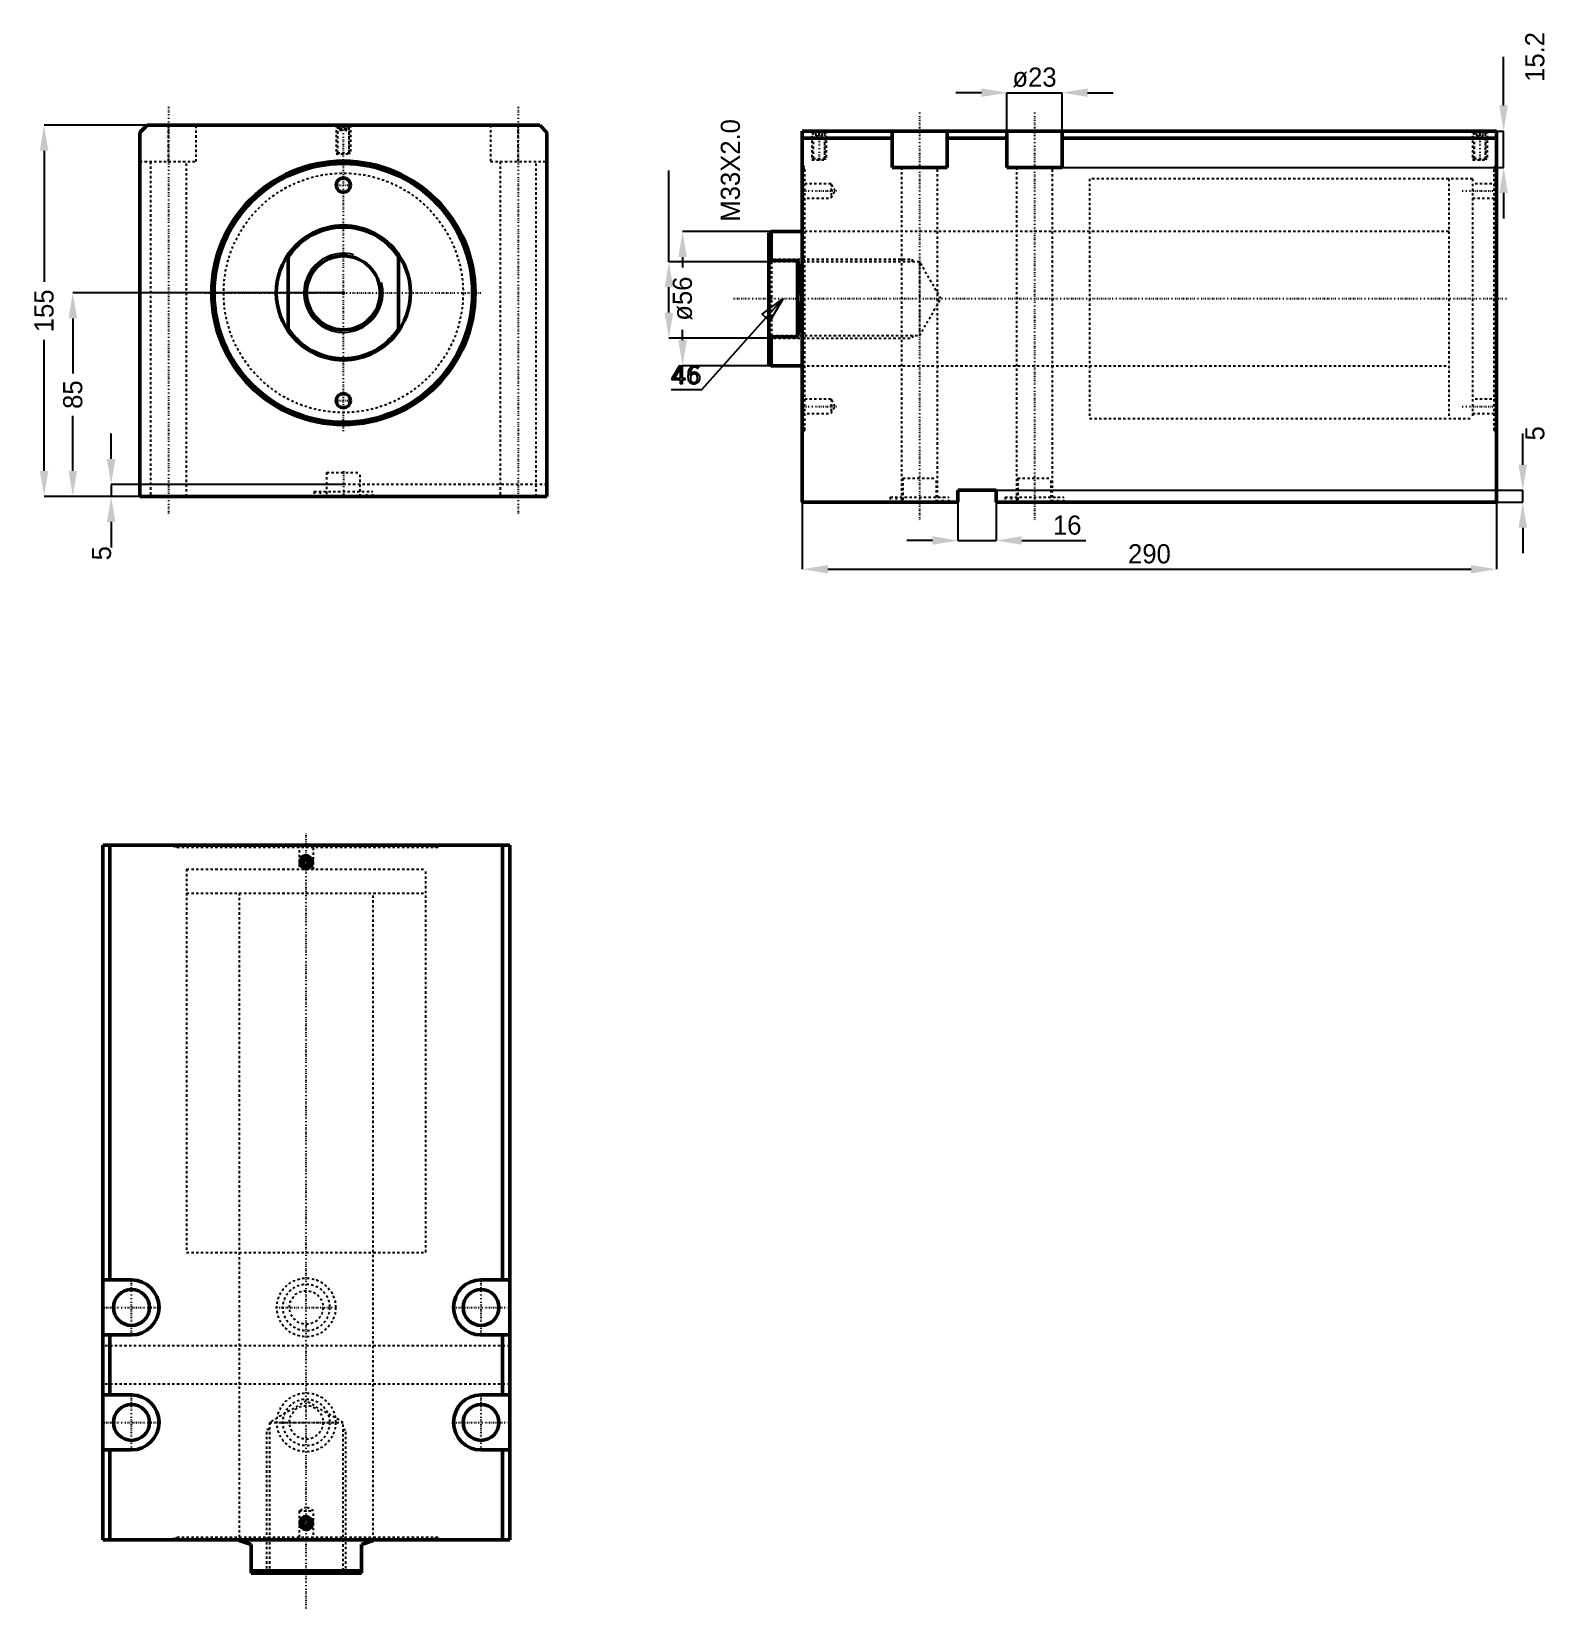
# Model space of a CAD drawing. Header units: millimetres. Extents: x -130 to 503, y -549 to 109.
import ezdxf

# ---------------------------------------------------------------- set-up
doc = ezdxf.new("R2010")
doc.units = ezdxf.units.MM
doc.linetypes.add('Center', pattern=[1.5, 0.45, -0.5, 0.05, -0.5])
doc.linetypes.add('Dashed', pattern=[2, 1, -1])
for name, color, linetype, lineweight in [('2d ConnectionPoints', 7, 'Continuous', 50), ('AM_0', 7, 'Continuous', 50), ('AM_5', 3, 'Continuous', 25), ('AM_7', 7, 'Center', 25), ('AM_9', 6, 'Dashed', 25)]:
    doc.layers.add(name, color=color, linetype=linetype, lineweight=lineweight)
doc.dimstyles.new('ISO-25', dxfattribs={"dimtxt": 2.5, "dimasz": 2.5, "dimexe": 1.25, "dimexo": 0.625, "dimtad": 1, "dimtxsty": 'Standard', "dimcen": 2.5, "dimadec": 0, "dimazin": 0, "dimtfac": 1, "dimtmove": 0, "dimatfit": 3, "dimfxl": 0, "dimarcsym": 0})

# ---------------------------------------------------------------- blocks, each defined once
blk = doc.blocks.new('1_JECX_MF_INLA_100_150_0_rod__0_in_JECX_MF_160_INLA_100_150_0__0')
at = {"layer": 'AM_0'}
for p, q in [((-23, -15.97), (-23, 15.97)), ((23, 15.97), (23, -15.97))]:
    blk.add_line(p, q, dxfattribs=at)
for points in [[(-23, 15.97), (-24.3, 13.9), (-25.42, 11.73), (-26.35, 9.47), (-27.07, 7.14), (-27.59, 4.75), (-27.9, 2.33), (-28, -0.11), (-27.88, -2.55), (-27.56, -4.97), (-27.02, -7.35), (-26.27, -9.68), (-25.33, -11.93), (-24.19, -14.1), (-23, -15.97)], [(23, -15.97), (24.3, -13.9), (25.42, -11.73), (26.35, -9.47), (27.07, -7.14), (27.59, -4.75), (27.9, -2.33), (28, 0.11), (27.88, 2.55), (27.56, 4.97), (27.02, 7.35), (26.27, 9.68), (25.33, 11.93), (24.19, 14.1), (23, 15.97)]]:
    blk.add_lwpolyline(points, dxfattribs=at)
blk.add_circle((0, 0), 15.42, dxfattribs=at)
for radius, start, end in [(28, 34.77194, 145.22806), (27.5, 33.2419, 146.7581), (27.5, 213.2419, 326.7581), (28, 214.77194, 325.22806)]:
    blk.add_arc((0, 0), radius, start, end, dxfattribs=at)
at = {"layer": 'AM_5'}
blk.add_arc((0, 0), 16.5, 75, 15, dxfattribs=at)
blk = doc.blocks.new('2_JECX_MF_EXLA_100_150_0_body__0_in_JECX_MF_160_INLA_100_150_0__0')
at = {"layer": 'AM_0'}
for p, q in [((-82, 70), (-85, 67)), ((-85, 67), (-85, -85)), ((82, 70), (-82, 70)), ((85, 67), (82, 70)), ((85, -85), (85, 67)), ((-85, -85), (85, -85))]:
    blk.add_line(p, q, dxfattribs=at)
for centre, radius in [((0, 0), 55), ((0, 0), 54), ((0, 45), 3), ((0, -45), 3)]:
    blk.add_circle(centre, radius, dxfattribs=at)
at = {"layer": 'AM_5', "linetype": 'Dashed'}
for p, q in [((-3, 70), (-3, 58)), ((3, 70), (3, 58))]:
    blk.add_line(p, q, dxfattribs=at)
at = {"layer": 'AM_7'}
for p, q in [((-73, 77.75), (-73, -92.75)), ((73, 77.75), (73, -92.75)), ((0, -57.75), (0, 70.6)), ((-3.15, 45), (3.15, 45)), ((-57.75, 0), (57.75, 0)), ((-3.15, -45), (3.15, -45)), ((0, -74.5), (0, -85.5))]:
    blk.add_line(p, q, dxfattribs=at)
at = {"layer": 'AM_9'}
for p, q in [((-73, 54.8), (-73, 70)), ((-61.5, 54.8), (-61.5, 70)), ((-3, 70), (-2.46, 69.46)), ((-2.46, 69.46), (-2.46, 58.54)), ((-2.46, 69.46), (2.46, 69.46)), ((-1.9, 70), (-2.4, 69.5)), ((-2.4, 69.5), (-2.4, 58)), ((-2.4, 69.5), (2.4, 69.5)), ((-1.44, 68), (-1.44, 70)), ((-1.44, 68), (1.44, 68)), ((-0.72, 68), (-0.72, 70)), ((0.72, 68), (0.72, 70)), ((1.44, 68), (1.44, 70)), ((2.4, 69.5), (1.9, 70)), ((2.4, 58), (2.4, 69.5)), ((2.46, 69.46), (3, 70)), ((2.46, 58.54), (2.46, 69.46)), ((61.5, 70), (61.5, 54.8)), ((73, 54.8), (73, 70)), ((-85, 54.8), (-61.5, 54.8)), ((-80.5, 54.8), (-80.5, -85)), ((-65.5, -85), (-65.5, 54.8)), ((-2.46, 58.54), (-3, 58)), ((-3, 58), (3, 58)), ((-2.46, 58.54), (2.46, 58.54)), ((3, 58), (2.46, 58.54)), ((61.5, 54.8), (85, 54.8)), ((65.5, 54.8), (65.5, -85)), ((80.5, -85), (80.5, 54.8)), ((-7, -75), (7, -75)), ((-7, -75), (-7, -85)), ((7, -85), (7, -75)), ((85, -80), (-85, -80)), ((-12.25, -82.9), (12.25, -82.9)), ((-12.25, -82.9), (-12.25, -85)), ((-9.75, -82.9), (-9.75, -85)), ((9.75, -85), (9.75, -82.9)), ((12.25, -85), (12.25, -82.9))]:
    blk.add_line(p, q, dxfattribs=at)
blk.add_circle((0, 0), 50, dxfattribs=at)
blk = doc.blocks.new('*D3')
at = {"layer": 'AM_5', "color": 0, "lineweight": -2}
for p, q in [((-82, 70), (-125, 70)), ((-125, 59.33), (-125, 4.61)), ((-125, -74.33), (-125, -19.61)), ((-85, -85), (-125, -85))]:
    blk.add_line(p, q, dxfattribs=at)
at = {"layer": 'AM_5', "color": 0}
for points in [[(-123.22, 59.33), (-126.78, 59.33), (-125, 70)], [(-126.78, -74.33), (-123.22, -74.33), (-125, -85)]]:
    blk.add_solid(points, dxfattribs=at)
at = {"layer": 'Defpoints', "color": 0}
for p in [(-82, 70), (-125, -85), (-85, -85)]:
    blk.add_point(p, dxfattribs=at)
at = {"layer": 'AM_5', "color": 0, "insert": (-125, -7.5), "char_height": 8, "attachment_point": 5, "rotation": 90}
blk.add_mtext('155', dxfattribs=at)
blk = doc.blocks.new('*D4')
at = {"layer": 'AM_5', "color": 0, "lineweight": -2}
for p, q in [((0, 0), (-113, 0)), ((-113, -10.67), (-113, -33.62)), ((-113, -74.33), (-113, -51.38)), ((-85, -85), (-113, -85))]:
    blk.add_line(p, q, dxfattribs=at)
at = {"layer": 'AM_5', "color": 0}
for points in [[(-111.22, -10.67), (-114.78, -10.67), (-113, 0)], [(-114.78, -74.33), (-111.22, -74.33), (-113, -85)]]:
    blk.add_solid(points, dxfattribs=at)
at = {"layer": 'Defpoints', "color": 0}
for p in [(0, 0), (-113, -85), (-85, -85)]:
    blk.add_point(p, dxfattribs=at)
at = {"layer": 'AM_5', "color": 0, "insert": (-113, -42.5), "char_height": 8, "attachment_point": 5, "rotation": 90}
blk.add_mtext('85', dxfattribs=at)
blk = doc.blocks.new('*D5')
at = {"layer": 'AM_5', "color": 0, "lineweight": -2}
for p, q in [((-97, -69.33), (-97, -58.67)), ((0, -80), (-97, -80)), ((-97, -80), (-97, -85)), ((-85, -85), (-97, -85)), ((-97, -95.67), (-97, -106.33))]:
    blk.add_line(p, q, dxfattribs=at)
at = {"layer": 'AM_5', "color": 0}
for points in [[(-98.78, -69.33), (-95.22, -69.33), (-97, -80)], [(-95.22, -95.67), (-98.78, -95.67), (-97, -85)]]:
    blk.add_solid(points, dxfattribs=at)
at = {"layer": 'Defpoints', "color": 0}
for p in [(-97, -85), (-85, -85), (0, -80)]:
    blk.add_point(p, dxfattribs=at)
at = {"layer": 'AM_5', "color": 0, "insert": (-101, -108.73), "char_height": 8, "attachment_point": 5, "rotation": 90}
blk.add_mtext('5', dxfattribs=at)
blk = doc.blocks.new('1_JECX_MF_INLA_100_150_0_rod__0_in_JECX_MF_160_INLA_100_150_0__4')
at = {"layer": 'AM_0'}
for p, q in [((-28, 0), (-28, -0.38)), ((28, -0.38), (28, 0)), ((-23, -2), (-28, -0.38)), ((-23, -14), (-23, -2)), ((28, -0.38), (23, -2)), ((23, -2), (23, -14)), ((-23, -13), (23, -13)), ((-23, -14), (23, -14))]:
    blk.add_line(p, q, dxfattribs=at)
at = {"layer": 'AM_5', "linetype": 'Dashed'}
for p, q in [((-16.5, -14), (-16.5, 46)), ((-15.42, 46), (-16.5, 46)), ((15.42, 46), (16.5, 46)), ((16.5, -14), (16.5, 46))]:
    blk.add_line(p, q, dxfattribs=at)
at = {"layer": 'AM_7'}
blk.add_line((0, -28.7), (0, 294.7), dxfattribs=at)
at = {"layer": 'AM_9'}
for p, q in [((-50, 280), (50, 280)), ((-50, 280), (-50, 270)), ((50, 270), (50, 280)), ((-50, 270), (50, 270)), ((-28, 270), (-28, 0)), ((28, 0), (28, 270)), ((0, 57.9), (-15.42, 49)), ((15.42, 49), (0, 57.9)), ((-15.42, 49), (15.42, 49)), ((-15.42, 49), (-15.42, -12.92)), ((15.42, -12.92), (15.42, 49)), ((-15.42, -12.92), (-16.5, -14)), ((-15.42, -12.92), (15.42, -12.92)), ((16.5, -14), (15.42, -12.92))]:
    blk.add_line(p, q, dxfattribs=at)
blk = doc.blocks.new('2_JECX_MF_EXLA_100_150_0_body__0_in_JECX_MF_160_INLA_100_150_0__4')
at = {"layer": 'AM_0'}
for p, q in [((-85, 290), (-85, 0)), ((85, 290), (-85, 290)), ((-82, 290), (-82, 108.5)), ((82, 290), (82, 108.5)), ((85, 290), (85, 0)), ((-0.72, 284.25), (-1.44, 283)), ((0.72, 284.25), (-0.72, 284.25)), ((1.44, 283), (0.72, 284.25)), ((-1.44, 283), (-0.72, 281.75)), ((-0.72, 281.75), (0.72, 281.75)), ((0.72, 281.75), (1.44, 283)), ((-73, 108.5), (-85, 108.5)), ((85, 108.5), (73, 108.5)), ((-85, 85.5), (-73, 85.5)), ((-82, 85.5), (-82, 60.5)), ((73, 85.5), (85, 85.5)), ((82, 85.5), (82, 60.5)), ((-73, 60.5), (-85, 60.5)), ((85, 60.5), (73, 60.5)), ((-85, 37.5), (-73, 37.5)), ((-82, 37.5), (-82, 0)), ((73, 37.5), (85, 37.5)), ((82, 37.5), (82, 0)), ((-0.72, 8.25), (-1.44, 7)), ((-1.44, 7), (-0.72, 5.75)), ((0.72, 8.25), (-0.72, 8.25)), ((1.44, 7), (0.72, 8.25)), ((0.72, 5.75), (1.44, 7)), ((85, 0), (-85, 0)), ((-0.72, 5.75), (0.72, 5.75))]:
    blk.add_line(p, q, dxfattribs=at)
for centre, radius in [((0, 283), 2.46), ((0, 283), 2.4), ((0, 283), 1.9), ((-73, 97), 7.5), ((73, 97), 7.5), ((-73, 49), 7.5), ((73, 49), 7.5), ((0, 7), 2.46), ((0, 7), 2.4), ((0, 7), 1.9)]:
    blk.add_circle(centre, radius, dxfattribs=at)
for centre, start, end in [((-73, 97), 270, 90), ((73, 97), 90, 270), ((-73, 49), 270, 90), ((73, 49), 90, 270)]:
    blk.add_arc(centre, 11.5, start, end, dxfattribs=at)
at = {"layer": 'AM_5'}
for centre in [(0, 283), (0, 7)]:
    blk.add_arc(centre, 3, 75, 15, dxfattribs=at)
at = {"layer": 'AM_7'}
for p, q in [((-3.15, 283), (3.15, 283)), ((-73, 84.93), (-73, 109.08)), ((73, 84.93), (73, 109.08)), ((-85.08, 97), (-60.93, 97)), ((-12.86, 97), (12.86, 97)), ((60.92, 97), (85.07, 97)), ((-73, 36.92), (-73, 61.08)), ((73, 36.92), (73, 61.08)), ((-85.08, 49), (-60.93, 49)), ((-12.86, 49), (12.86, 49)), ((60.92, 49), (85.07, 49)), ((-3.15, 7), (3.15, 7))]:
    blk.add_line(p, q, dxfattribs=at)
at = {"layer": 'AM_9'}
for p, q in [((-55, 290), (-55, 289)), ((-54, 290), (-54, 289)), ((-3, 290), (-3, 280)), ((3, 280), (3, 290)), ((54, 289), (54, 290)), ((55, 289), (55, 290)), ((55, 289), (-55, 289)), ((-50, 280), (50, 280)), ((-50, 280), (-50, 120)), ((50, 120), (50, 280)), ((-50, 120), (50, 120)), ((-28, 120), (-28, 0)), ((28, 0), (28, 120)), ((85, 81), (-85, 81)), ((85, 65), (-85, 65)), ((0, 13.73), (-3, 12)), ((3, 12), (0, 13.73)), ((-3, 12), (-3, 0)), ((-3, 12), (3, 12)), ((3, 0), (3, 12)), ((55, 1), (-55, 1)), ((-55, 1), (-55, 0)), ((-54, 1), (-54, 0)), ((54, 0), (54, 1)), ((55, 0), (55, 1))]:
    blk.add_line(p, q, dxfattribs=at)
for centre, radius in [((0, 97), 12.25), ((0, 97), 9.75), ((0, 97), 7), ((0, 49), 12.25), ((0, 49), 9.75), ((0, 49), 7)]:
    blk.add_circle(centre, radius, dxfattribs=at)
blk = doc.blocks.new('1_JECX_MF_INLA_100_150_0_rod__0_in_JECX_MF_160_INLA_100_150_0__2')
at = {"layer": 'AM_0'}
for p, q in [((-13, 28), (-14, 27.5)), ((-14, 27.5), (-14, -27.5)), ((0, 28), (-13, 28)), ((-13, 28), (-13, 15.97)), ((-13, 15.97), (-14, 15.07)), ((-2, 15.97), (-13, 15.97)), ((-2, 15.97), (-2, -15.97)), ((-14, -15.07), (-13, -15.97)), ((-13, -15.97), (-2, -15.97)), ((-13, -15.97), (-13, -28)), ((-14, -27.5), (-13, -28)), ((-13, -28), (0, -28))]:
    blk.add_line(p, q, dxfattribs=at)
blk.add_lwpolyline([(-2, -15.97), (-1.58, -13.9), (-1.21, -11.73), (-0.91, -9.47), (-0.68, -7.14), (-0.51, -4.75), (-0.41, -2.33), (-0.38, 0.11), (-0.41, 2.55), (-0.52, 4.97), (-0.69, 7.35), (-0.94, 9.68), (-1.24, 11.93), (-1.61, 14.1), (-2, 15.97)], dxfattribs=at)
at = {"layer": 'AM_5', "linetype": 'Dashed'}
for p, q in [((-14, 16.5), (46, 16.5)), ((46, 15.42), (46, 16.5)), ((-14, -16.5), (46, -16.5)), ((46, -15.42), (46, -16.5))]:
    blk.add_line(p, q, dxfattribs=at)
at = {"layer": 'AM_7'}
blk.add_line((-28.7, 0), (294.7, 0), dxfattribs=at)
at = {"layer": 'AM_9'}
for p, q in [((270, 50), (270, -50)), ((280, 50), (270, 50)), ((280, 50), (280, -50)), ((270, 28), (0, 28)), ((-12.92, 15.42), (-14, 16.5)), ((49, 15.42), (-12.92, 15.42)), ((-12.92, 15.42), (-12.92, -15.42)), ((57.9, 0), (49, 15.42)), ((49, 15.42), (49, -15.42)), ((49, -15.42), (57.9, 0)), ((-14, -16.5), (-12.92, -15.42)), ((-12.92, -15.42), (49, -15.42)), ((0, -28), (270, -28)), ((270, -50), (280, -50))]:
    blk.add_line(p, q, dxfattribs=at)
blk = doc.blocks.new('2_JECX_MF_EXLA_100_150_0_body__0_in_JECX_MF_160_INLA_100_150_0__2')
at = {"layer": 'AM_0'}
for p, q in [((0, -85), (0, 70)), ((290, 70), (0, 70)), ((37.5, 67), (0, 67)), ((37.5, 54.8), (37.5, 70)), ((60.5, 54.8), (60.5, 70)), ((85.5, 67), (60.5, 67)), ((85.5, 54.8), (85.5, 70)), ((108.5, 54.8), (108.5, 70)), ((290, 67), (108.5, 67)), ((290, -85), (290, 70)), ((37.5, 54.8), (60.5, 54.8)), ((85.5, 54.8), (108.5, 54.8)), ((65, -85), (0, -85)), ((81, -80), (65, -80)), ((65, -80), (65, -85)), ((81, -85), (81, -80)), ((290, -85), (81, -85))]:
    blk.add_line(p, q, dxfattribs=at)
at = {"layer": 'AM_5', "linetype": 'Dashed'}
for p, q in [((4, 70), (4, 58)), ((10, 70), (10, 58)), ((280, 70), (280, 58)), ((286, 70), (286, 58))]:
    blk.add_line(p, q, dxfattribs=at)
at = {"layer": 'AM_7'}
for p, q in [((49, 77.75), (49, -92.75)), ((97, 77.75), (97, -92.75)), ((7, 70.6), (7, 57.4)), ((283, 70.6), (283, 57.4)), ((-0.69, 45), (14.42, 45)), ((275.58, 45), (290.69, 45)), ((-0.69, -45), (14.42, -45)), ((275.58, -45), (290.69, -45))]:
    blk.add_line(p, q, dxfattribs=at)
at = {"layer": 'AM_9'}
for p, q in [((4, 70), (4.54, 69.46)), ((4.54, 69.46), (4.54, 58.54)), ((4.54, 69.46), (9.46, 69.46)), ((5.1, 70), (4.6, 69.5)), ((4.6, 69.5), (4.6, 58)), ((4.6, 69.5), (9.4, 69.5)), ((5.75, 68), (5.75, 70)), ((5.75, 68), (8.25, 68)), ((7, 68), (7, 70)), ((8.25, 68), (8.25, 70)), ((9.4, 69.5), (8.9, 70)), ((9.4, 58), (9.4, 69.5)), ((9.46, 69.46), (10, 70)), ((9.46, 58.54), (9.46, 69.46)), ((280, 70), (280.54, 69.46)), ((280.54, 69.46), (280.54, 58.54)), ((280.54, 69.46), (285.46, 69.46)), ((281.1, 70), (280.6, 69.5)), ((280.6, 69.5), (280.6, 58)), ((280.6, 69.5), (285.4, 69.5)), ((281.75, 68), (281.75, 70)), ((281.75, 68), (284.25, 68)), ((283, 68), (283, 70)), ((284.25, 68), (284.25, 70)), ((285.4, 69.5), (284.9, 70)), ((285.4, 58), (285.4, 69.5)), ((285.46, 69.46), (286, 70)), ((285.46, 58.54), (285.46, 69.46)), ((1, 55), (0, 55)), ((1, 54), (0, 54)), ((1, -55), (1, 55)), ((4.54, 58.54), (4, 58)), ((4, 58), (10, 58)), ((4.54, 58.54), (9.46, 58.54)), ((10, 58), (9.46, 58.54)), ((41.5, 54.8), (41.5, -85)), ((56.5, -85), (56.5, 54.8)), ((89.5, 54.8), (89.5, -85)), ((104.5, -85), (104.5, 54.8)), ((280.54, 58.54), (280, 58)), ((280, 58), (286, 58)), ((280.54, 58.54), (285.46, 58.54)), ((286, 58), (285.46, 58.54)), ((289, -55), (289, 55)), ((290, 55), (289, 55)), ((290, 54), (289, 54)), ((12, 48), (0, 48)), ((13.73, 45), (12, 48)), ((12, 48), (12, 42)), ((280, 50), (120, 50)), ((120, 50), (120, -50)), ((280, 50), (280, -50)), ((290, 48), (280, 48)), ((0, 42), (12, 42)), ((12, 42), (13.73, 45)), ((280, 42), (290, 42)), ((120, 28), (0, 28)), ((0, -28), (120, -28)), ((12, -42), (0, -42)), ((13.73, -45), (12, -42)), ((12, -42), (12, -48)), ((12, -48), (13.73, -45)), ((290, -42), (280, -42)), ((0, -48), (12, -48)), ((120, -50), (280, -50)), ((280, -48), (290, -48)), ((0, -54), (1, -54)), ((0, -55), (1, -55)), ((289, -54), (290, -54)), ((289, -55), (290, -55)), ((42, -75), (56, -75)), ((42, -75), (42, -85)), ((56, -85), (56, -75)), ((90, -75), (104, -75)), ((90, -75), (90, -85)), ((104, -85), (104, -75)), ((36.75, -82.9), (61.25, -82.9)), ((36.75, -82.9), (36.75, -85)), ((39.25, -82.9), (39.25, -85)), ((58.75, -85), (58.75, -82.9)), ((61.25, -85), (61.25, -82.9)), ((84.75, -82.9), (109.25, -82.9)), ((84.75, -82.9), (84.75, -85)), ((87.25, -82.9), (87.25, -85)), ((106.75, -85), (106.75, -82.9)), ((109.25, -85), (109.25, -82.9))]:
    blk.add_line(p, q, dxfattribs=at)
blk = doc.blocks.new('*D19')
at = {"layer": 'AM_5', "color": 0, "lineweight": -2}
for p, q in [((266.52, 83.59), (255.86, 83.59)), ((277.19, 67.59), (277.19, 83.59)), ((277.19, 83.59), (300.19, 83.59)), ((300.19, 67.59), (300.19, 83.59)), ((310.86, 83.59), (321.52, 83.59))]:
    blk.add_line(p, q, dxfattribs=at)
at = {"layer": 'AM_5', "color": 0}
for points in [[(266.52, 85.37), (266.52, 81.81), (277.19, 83.59)], [(310.86, 85.37), (310.86, 81.81), (300.19, 83.59)]]:
    blk.add_solid(points, dxfattribs=at)
at = {"layer": 'Defpoints', "color": 0}
for p in [(300.19, 83.59), (277.19, 67.59), (300.19, 67.59)]:
    blk.add_point(p, dxfattribs=at)
at = {"layer": 'AM_5', "color": 0, "insert": (288.69, 89.99), "char_height": 8, "attachment_point": 5}
blk.add_mtext('ø23', dxfattribs=at)
blk = doc.blocks.new('*D20')
at = {"layer": 'AM_5', "color": 0, "lineweight": -2}
for p, q in [((484.62, 78.25), (484.62, 98.52)), ((300.19, 67.59), (484.62, 67.59)), ((484.62, 52.39), (484.62, 67.59)), ((300.19, 52.39), (484.62, 52.39)), ((484.62, 41.72), (484.62, 31.05))]:
    blk.add_line(p, q, dxfattribs=at)
at = {"layer": 'AM_5', "color": 0}
for points in [[(482.85, 78.25), (486.4, 78.25), (484.62, 67.59)], [(482.85, 41.72), (486.4, 41.72), (484.62, 52.39)]]:
    blk.add_solid(points, dxfattribs=at)
at = {"layer": 'Defpoints', "color": 0}
for p in [(300.19, 67.59), (484.62, 67.59), (300.19, 52.39)]:
    blk.add_point(p, dxfattribs=at)
at = {"layer": 'AM_5', "color": 0, "insert": (497.69, 98.52), "char_height": 8, "attachment_point": 5, "rotation": 90}
blk.add_mtext('15.2', dxfattribs=at)
blk = doc.blocks.new('*D21')
at = {"layer": 'AM_5', "color": 0, "lineweight": -2}
for p, q in [((191.69, -87.41), (191.69, -115.41)), ((481.69, -87.41), (481.69, -115.41)), ((202.36, -115.41), (471.02, -115.41))]:
    blk.add_line(p, q, dxfattribs=at)
at = {"layer": 'AM_5', "color": 0}
for points in [[(202.36, -113.63), (202.36, -117.19), (191.69, -115.41)], [(471.02, -113.63), (471.02, -117.19), (481.69, -115.41)]]:
    blk.add_solid(points, dxfattribs=at)
at = {"layer": 'Defpoints', "color": 0}
for p in [(191.69, -87.41), (481.69, -87.41), (481.69, -115.41)]:
    blk.add_point(p, dxfattribs=at)
at = {"layer": 'AM_5', "color": 0, "insert": (336.69, -109.01), "char_height": 8, "attachment_point": 5}
blk.add_mtext('290', dxfattribs=at)
blk = doc.blocks.new('*D22')
at = {"layer": 'AM_5', "color": 0, "lineweight": -2}
for p, q in [((178.69, 25.59), (141.69, 25.59)), ((141.69, 14.92), (141.69, 10.65)), ((141.69, -19.75), (141.69, -15.48)), ((178.69, -30.41), (141.69, -30.41))]:
    blk.add_line(p, q, dxfattribs=at)
at = {"layer": 'AM_5', "color": 0}
for points in [[(139.91, 14.92), (143.47, 14.92), (141.69, 25.59)], [(139.91, -19.75), (143.47, -19.75), (141.69, -30.41)]]:
    blk.add_solid(points, dxfattribs=at)
at = {"layer": 'Defpoints', "color": 0}
for p in [(141.69, 25.59), (178.69, 25.59), (178.69, -30.41)]:
    blk.add_point(p, dxfattribs=at)
at = {"layer": 'AM_5', "color": 0, "insert": (141.69, -2.41), "char_height": 8, "attachment_point": 5, "rotation": 90}
blk.add_mtext('ø56', dxfattribs=at)
blk = doc.blocks.new('*D23')
at = {"layer": 'AM_5', "color": 0, "lineweight": -2}
for p, q in [((256.69, -82.41), (256.69, -103.41)), ((272.69, -87.41), (272.69, -103.41)), ((246.02, -103.41), (235.36, -103.41)), ((256.69, -103.41), (272.69, -103.41)), ((283.36, -103.41), (310.06, -103.41))]:
    blk.add_line(p, q, dxfattribs=at)
at = {"layer": 'AM_5', "color": 0}
for points in [[(246.02, -101.63), (246.02, -105.19), (256.69, -103.41)], [(283.36, -101.63), (283.36, -105.19), (272.69, -103.41)]]:
    blk.add_solid(points, dxfattribs=at)
at = {"layer": 'Defpoints', "color": 0}
for p in [(256.69, -82.41), (272.69, -87.41), (272.69, -103.41)]:
    blk.add_point(p, dxfattribs=at)
at = {"layer": 'AM_5', "color": 0, "insert": (302.33, -97.01), "char_height": 8, "attachment_point": 5}
blk.add_mtext('16', dxfattribs=at)
blk = doc.blocks.new('*D24')
at = {"layer": 'AM_5', "color": 0, "lineweight": -2}
for p, q in [((492.62, -71.75), (492.62, -58.68)), ((256.69, -82.41), (492.62, -82.41)), ((492.62, -87.41), (492.62, -82.41)), ((272.69, -87.41), (492.62, -87.41)), ((492.62, -98.08), (492.62, -108.75))]:
    blk.add_line(p, q, dxfattribs=at)
at = {"layer": 'AM_5', "color": 0}
for points in [[(490.85, -71.75), (494.4, -71.75), (492.62, -82.41)], [(490.85, -98.08), (494.4, -98.08), (492.62, -87.41)]]:
    blk.add_solid(points, dxfattribs=at)
at = {"layer": 'Defpoints', "color": 0}
for p in [(256.69, -82.41), (272.69, -87.41), (492.62, -87.41)]:
    blk.add_point(p, dxfattribs=at)
at = {"layer": 'AM_5', "color": 0, "insert": (497.69, -58.68), "char_height": 8, "attachment_point": 5, "rotation": 90}
blk.add_mtext('5', dxfattribs=at)
blk = doc.blocks.new('*D25')
at = {"layer": 'AM_5', "color": 0, "lineweight": -2}
for p, q in [((135.96, 13.01), (135.96, 51.14)), ((178.77, 13.01), (135.96, 13.01)), ((135.96, -8.25), (135.96, 2.34)), ((177.69, -18.91), (135.96, -18.91))]:
    blk.add_line(p, q, dxfattribs=at)
at = {"layer": 'AM_5', "color": 0}
for points in [[(134.18, 2.34), (137.73, 2.34), (135.96, 13.01)], [(134.18, -8.25), (137.73, -8.25), (135.96, -18.91)]]:
    blk.add_solid(points, dxfattribs=at)
at = {"layer": 'Defpoints', "color": 0}
for p in [(178.77, 13.01), (135.96, -18.91), (177.69, -18.91)]:
    blk.add_point(p, dxfattribs=at)
at = {"layer": 'AM_5', "color": 0, "insert": (161.69, 51.14), "char_height": 8, "attachment_point": 5, "rotation": 90}
blk.add_mtext('M33X2.0', dxfattribs=at)

msp = doc.modelspace()

# ---------------------------------------------------------------- linework, layer by layer
at = {"layer": '2d ConnectionPoints'}
for p in [(0, 0), (191.69, -2.412), (-15.494, -520.667)]:
    msp.add_point(p, dxfattribs=at)
at = {"layer": 'AM_5'}
for p, q in [((149.69, -40.412), (183.69, -2.412)), ((136.89, -40.412), (149.69, -40.412))]:
    msp.add_line(p, q, dxfattribs=at)
for points in [[(183.69, -2.412), (178.167, -11.784), (174.987, -8.939), (183.69, -2.412)], [(140.769, -36.348), (137.399, -36.348), (137.399, -35.672), (140.467, -30.472), (141.497, -30.472), (141.497, -35.646), (142.62, -35.646), (142.62, -36.348), (141.497, -36.348), (141.497, -38.012), (140.769, -38.012), (140.769, -36.348)], [(140.779, -35.646), (140.779, -31.346), (138.294, -35.646), (140.779, -35.646)], [(146.436, -38.075), (146.436, -38.075), (146.083, -38.058), (145.615, -37.973), (145.615, -37.973), (145.218, -37.813), (144.993, -37.666), (144.993, -37.666), (144.796, -37.491), (144.55, -37.184), (144.55, -37.184), (144.361, -36.824), (144.267, -36.554), (144.267, -36.554), (144.194, -36.26), (144.115, -35.776), (144.115, -35.776), (144.073, -35.238), (144.065, -34.851), (144.065, -34.851), (144.09, -34.054), (144.221, -32.994), (144.221, -32.994), (144.466, -32.095), (144.691, -31.585), (144.691, -31.585), (144.971, -31.158), (145.498, -30.696), (145.498, -30.696), (146.155, -30.447), (146.665, -30.399), (146.665, -30.399), (146.91, -30.407), (147.246, -30.445), (147.246, -30.445), (147.543, -30.516), (147.72, -30.581), (147.72, -30.581), (147.884, -30.659), (148.114, -30.793), (148.114, -30.793), (148.324, -30.949), (148.453, -31.065), (147.881, -31.533), (147.881, -31.533), (147.807, -31.447), (147.675, -31.332), (147.675, -31.332), (147.519, -31.233), (147.4, -31.177), (147.4, -31.177), (147.272, -31.129), (147.062, -31.077), (147.062, -31.077), (146.83, -31.05), (146.665, -31.044), (146.665, -31.044), (146.402, -31.065), (146.053, -31.172), (146.053, -31.172), (145.758, -31.37), (145.591, -31.554), (145.591, -31.554), (145.445, -31.764), (145.264, -32.106), (145.264, -32.106), (145.126, -32.477), (145.058, -32.742), (145.058, -32.742), (145.003, -33.019), (144.934, -33.455), (144.934, -33.455), (144.881, -33.916), (144.855, -34.237), (144.855, -34.237), (144.971, -34.013), (145.168, -33.72), (145.168, -33.72), (145.391, -33.478), (145.554, -33.345), (145.554, -33.345), (145.729, -33.236), (146.013, -33.117), (146.013, -33.117), (146.321, -33.053), (146.54, -33.041), (146.54, -33.041), (146.798, -33.055), (147.161, -33.131), (147.161, -33.131), (147.497, -33.272), (147.705, -33.402), (147.705, -33.402), (147.897, -33.556), (148.151, -33.823), (148.151, -33.823), (148.363, -34.132), (148.482, -34.362), (148.482, -34.362), (148.58, -34.604), (148.687, -34.981), (148.687, -34.981), (148.744, -35.372), (148.755, -35.641), (148.755, -35.641), (148.743, -35.921), (148.68, -36.318), (148.68, -36.318), (148.564, -36.684), (148.456, -36.912), (148.456, -36.912), (148.327, -37.124), (148.099, -37.404), (148.099, -37.404), (147.829, -37.639), (147.627, -37.77), (147.627, -37.77), (147.409, -37.88), (147.064, -37.999), (147.064, -37.999), (146.695, -38.062), (146.436, -38.075)], [(146.446, -37.419), (146.446, -37.419), (146.634, -37.41), (146.893, -37.362), (146.893, -37.362), (147.125, -37.273), (147.265, -37.191), (147.265, -37.191), (147.393, -37.092), (147.56, -36.917), (147.56, -36.917), (147.697, -36.71), (147.772, -36.554), (147.772, -36.554), (147.834, -36.385), (147.901, -36.114), (147.901, -36.114), (147.937, -35.819), (147.944, -35.61), (147.944, -35.61), (147.937, -35.414), (147.903, -35.135), (147.903, -35.135), (147.841, -34.874), (147.783, -34.71), (147.783, -34.71), (147.712, -34.557), (147.581, -34.351), (147.581, -34.351), (147.421, -34.176), (147.299, -34.076), (147.299, -34.076), (147.164, -33.992), (146.94, -33.9), (146.94, -33.9), (146.69, -33.851), (146.509, -33.842), (146.509, -33.842), (146.32, -33.852), (146.057, -33.904), (146.057, -33.904), (145.816, -34.002), (145.669, -34.091), (145.669, -34.091), (145.533, -34.198), (145.353, -34.386), (145.353, -34.386), (145.204, -34.606), (145.12, -34.77), (145.12, -34.77), (145.051, -34.946), (144.976, -35.226), (144.976, -35.226), (144.935, -35.525), (144.928, -35.735), (144.928, -35.735), (144.935, -35.926), (144.972, -36.197), (144.972, -36.197), (145.041, -36.448), (145.105, -36.606), (145.105, -36.606), (145.182, -36.752), (145.322, -36.946), (145.322, -36.946), (145.492, -37.111), (145.622, -37.204), (145.622, -37.204), (145.764, -37.281), (145.998, -37.365), (145.998, -37.365), (146.258, -37.411), (146.446, -37.419)]]:
    msp.add_lwpolyline(points, dxfattribs=at)

# ---------------------------------------------------------------- block references
for name, p in [('2_JECX_MF_EXLA_100_150_0_body__0_in_JECX_MF_160_INLA_100_150_0__0', (0, 0)), ('2_JECX_MF_EXLA_100_150_0_body__0_in_JECX_MF_160_INLA_100_150_0__2', (191.69, -2.412)), ('1_JECX_MF_INLA_100_150_0_rod__0_in_JECX_MF_160_INLA_100_150_0__2', (191.69, -2.412)), ('1_JECX_MF_INLA_100_150_0_rod__0_in_JECX_MF_160_INLA_100_150_0__0', (0, 0)), ('1_JECX_MF_INLA_100_150_0_rod__0_in_JECX_MF_160_INLA_100_150_0__4', (-15.494, -520.667)), ('2_JECX_MF_EXLA_100_150_0_body__0_in_JECX_MF_160_INLA_100_150_0__4', (-15.494, -520.667))]:
    msp.add_blockref(name, p)

# ---------------------------------------------------------------- dimensions: what is measured, and where the dimension line sits
for base, p1, p2, text, picture, middle in [((484.623, 67.588), (300.19, 52.388), (300.19, 67.588), '15.2', '*D20', (497.69, 98.521)), ((-125, -85), (-82, 70), (-85, -85), '155', '*D3', (-125, -7.5)), ((135.956, -18.912), (178.772, 13.005), (177.69, -18.912), 'M33X2.0', '*D25', (161.69, 51.139)), ((141.69, 25.588), (178.69, -30.412), (178.69, 25.588), 'ø56', '*D22', (141.69, -2.412)), ((-113, -85), (0, 0), (-85, -85), '85', '*D4', (-113, -42.5)), ((-97, -85), (0, -80), (-85, -85), '5', '*D5', (-101, -108.733)), ((492.623, -87.412), (256.69, -82.412), (272.69, -87.412), '5', '*D24', (497.69, -58.679))]:
    dim = msp.add_linear_dim(base=base, p1=p1, p2=p2, angle=90, text=text, dimstyle='ISO-25', override={"dimtxt": 8, "dimasz": 10.666667, "dimexe": 0, "dimexo": 0, "dimgap": 2.4}, dxfattribs=at)
    dim.commit()
    dim.dimension.update_dxf_attribs({"geometry": picture, "text_midpoint": middle, "dimtype": 160, "text_rotation": 90})
for base, p1, p2, text, picture, middle in [((300.19, 83.588), (277.19, 67.588), (300.19, 67.588), 'ø23', '*D19', (288.69, 83.588)), ((272.69, -103.412), (256.69, -82.412), (272.69, -87.412), '16', '*D23', (302.328, -103.412)), ((481.69, -115.412), (191.69, -87.412), (481.69, -87.412), '290', '*D21', (336.69, -115.412))]:
    dim = msp.add_linear_dim(base=base, p1=p1, p2=p2, text=text, dimstyle='ISO-25', override={"dimtxt": 8, "dimasz": 10.666667, "dimexe": 0, "dimexo": 0, "dimgap": 2.4}, dxfattribs=at)
    dim.commit()
    dim.dimension.update_dxf_attribs({"geometry": picture, "text_midpoint": middle, "dimtype": 160})

doc.saveas('drawing.dxf')
